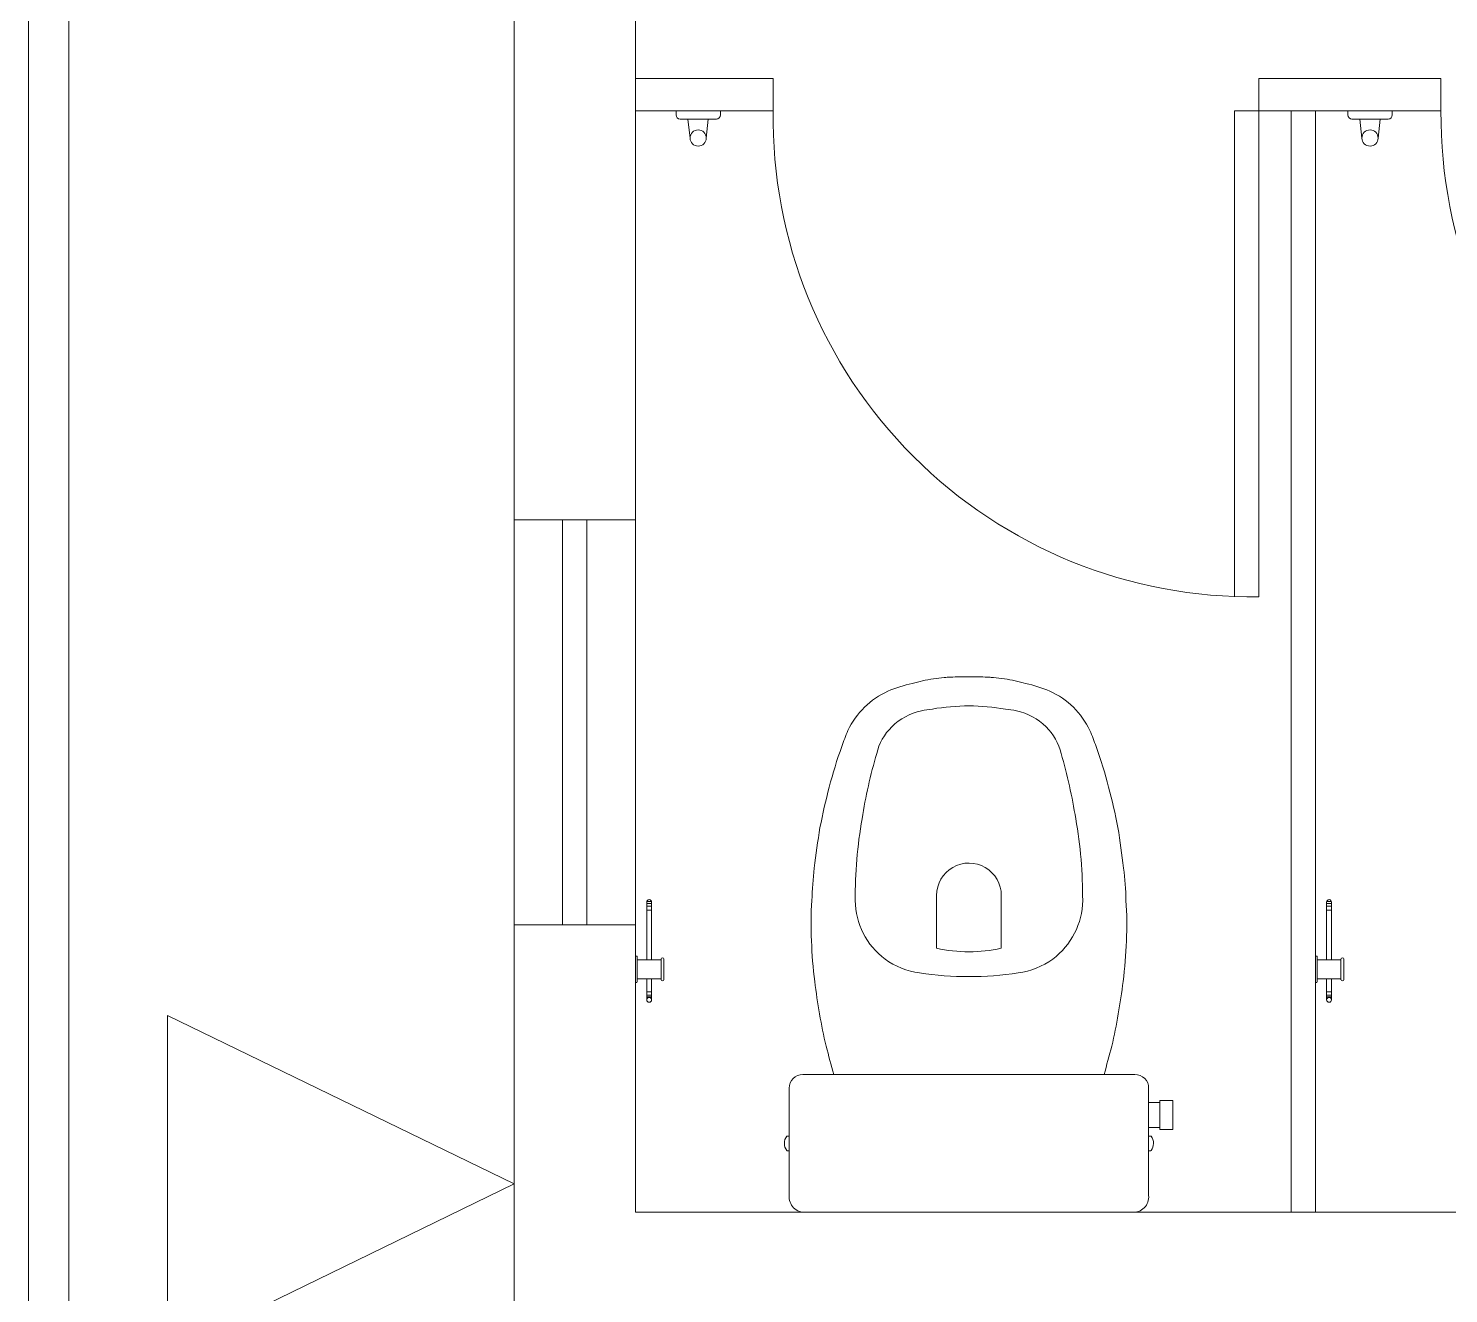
# Model space of a CAD drawing. Header units: millimetres. Extents: x 214 to 1190, y -192 to 1092.
# Drawn here: x 1042.178 to 1043.932, y 73.249 to 74.811 of the extents above; entities that cross this region are included whole.
import ezdxf

# ---------------------------------------------------------------- set-up
doc = ezdxf.new("R2010")
doc.units = ezdxf.units.MM
doc.linetypes.add('HIDDEN2', pattern=[4.7625, 3.175, -1.5875])
doc.layers.add('I-ARQ', color=8, linetype='Continuous', lineweight=0)

msp = doc.modelspace()

# ---------------------------------------------------------------- linework, layer by layer
at = {"layer": 'I-ARQ'}
for p, q in [((1042.1776, 77.4947), (1042.1776, 58.3447)), ((1042.1776, 77.4947), (1042.1776, 58.3447)), ((1042.1776, 77.4947), (1042.1776, 58.3447)), ((1042.2276, 77.4947), (1042.2276, 58.3447)), ((1042.2276, 77.4947), (1042.2276, 58.3447)), ((1042.2276, 77.4947), (1042.2276, 58.3447)), ((1042.7776, 72.8572), (1042.7776, 77.2947)), ((1042.9276, 77.2947), (1042.9276, 73.3491)), ((1042.9276, 74.7491), (1043.0976, 74.7491)), ((1043.0976, 74.7091), (1043.0976, 74.7491)), ((1043.6976, 74.7091), (1043.6976, 74.7491)), ((1043.6976, 74.7491), (1043.9226, 74.7491)), ((1043.9226, 74.7091), (1043.9226, 74.7491)), ((1043.9226, 74.7091), (1043.9226, 74.7491)), ((1043.0976, 74.7091), (1042.9276, 74.7091)), ((1042.9777, 74.7091), (1042.9777, 74.7041)), ((1043.0325, 74.7091), (1042.9777, 74.7091)), ((1043.0325, 74.7091), (1043.0325, 74.7041)), ((1043.6676, 74.7091), (1043.6976, 74.7091)), ((1043.6676, 74.1091), (1043.6676, 74.7091)), ((1043.6876, 74.7091), (1043.7376, 74.7091)), ((1043.6976, 74.7091), (1043.6976, 74.1091)), ((1043.7376, 74.7091), (1043.7376, 73.3491)), ((1043.9226, 74.7091), (1043.7376, 74.7091)), ((1043.7676, 74.7091), (1043.7676, 73.3491)), ((1043.8077, 74.7091), (1043.8077, 74.7041)), ((1043.8625, 74.7091), (1043.8077, 74.7091)), ((1043.8625, 74.7091), (1043.8625, 74.7041)), ((1043.0275, 74.6991), (1042.9827, 74.6991)), ((1042.9924, 74.6991), (1042.995, 74.6756)), ((1043.0175, 74.6991), (1043.015, 74.6756)), ((1043.8575, 74.6991), (1043.8127, 74.6991)), ((1043.8224, 74.6991), (1043.825, 74.6756)), ((1043.8475, 74.6991), (1043.845, 74.6756)), ((1042.9414, 73.6607), (1042.9414, 73.7321)), ((1042.9414, 73.7304), (1042.9474, 73.7304)), ((1042.9414, 73.7271), (1042.9474, 73.7271)), ((1042.9414, 73.7221), (1042.9474, 73.7221)), ((1042.9415, 73.7329), (1042.9473, 73.7329)), ((1042.9474, 73.6607), (1042.9474, 73.7321)), ((1043.7814, 73.6607), (1043.7814, 73.7321)), ((1043.7814, 73.7304), (1043.7874, 73.7304)), ((1043.7814, 73.7271), (1043.7874, 73.7271)), ((1043.7814, 73.7221), (1043.7874, 73.7221)), ((1043.7815, 73.7329), (1043.7873, 73.7329)), ((1043.7874, 73.6607), (1043.7874, 73.7321)), ((1042.9297, 73.6641), (1042.9297, 73.6341)), ((1042.9591, 73.6607), (1042.9297, 73.6607)), ((1042.9591, 73.662), (1042.9591, 73.6362)), ((1042.9626, 73.662), (1042.9626, 73.6362)), ((1043.7697, 73.6641), (1043.7697, 73.6341)), ((1043.7991, 73.6607), (1043.7697, 73.6607)), ((1043.7991, 73.662), (1043.7991, 73.6362)), ((1043.8026, 73.662), (1043.8026, 73.6362)), ((1042.9591, 73.6375), (1042.9297, 73.6375)), ((1042.9414, 73.6114), (1042.9414, 73.6375)), ((1042.9474, 73.6114), (1042.9474, 73.6375)), ((1043.7991, 73.6375), (1043.7697, 73.6375)), ((1043.7814, 73.6114), (1043.7814, 73.6375)), ((1043.7874, 73.6114), (1043.7874, 73.6375)), ((1042.9414, 73.6214), (1042.9474, 73.6214)), ((1042.9414, 73.6173), (1042.9474, 73.6173)), ((1042.9414, 73.6152), (1042.9474, 73.6152)), ((1043.7814, 73.6214), (1043.7874, 73.6214)), ((1043.7814, 73.6173), (1043.7874, 73.6173)), ((1043.7814, 73.6152), (1043.7874, 73.6152)), ((1043.5445, 73.5191), (1043.1345, 73.5191)), ((1043.1175, 73.5024), (1043.1175, 73.3699)), ((1043.5615, 73.3699), (1043.5615, 73.5024)), ((1045.4026, 73.3491), (1042.9276, 73.3491)), ((1043.1383, 73.3491), (1043.5407, 73.3491))]:
    msp.add_line(p, q, dxfattribs=at)
at = {"layer": 'I-ARQ', "linetype": 'HIDDEN2'}
for p, q in [((1042.9276, 74.2041), (1042.7776, 74.2041)), ((1042.8376, 74.2041), (1042.8376, 73.7041)), ((1042.8676, 73.7041), (1042.8676, 74.2041)), ((1042.7776, 73.7041), (1042.9276, 73.7041))]:
    msp.add_line(p, q, dxfattribs=at)
at = {"layer": 'I-ARQ', "ltscale": 10}
for p, q in [((1042.3494, 73.5921), (1042.7776, 73.384)), ((1042.3494, 73.1759), (1042.3494, 73.5921)), ((1042.7776, 73.384), (1042.3494, 73.1759))]:
    msp.add_line(p, q, dxfattribs=at)
at = {"layer": 'I-ARQ', "linetype": 'ByBlock'}
for p, q in [((1043.5755, 73.4871), (1043.5755, 73.4511)), ((1043.5915, 73.4871), (1043.5755, 73.4871)), ((1043.5915, 73.4511), (1043.5915, 73.4871)), ((1043.5915, 73.4511), (1043.5755, 73.4511))]:
    msp.add_line(p, q, dxfattribs=at)
at = {"layer": 'I-ARQ'}
for points in [[(1043.5065, 73.5191, -0.003882), (1043.516, 73.5541, 0.024258), (1043.53, 73.6341, 0.02486), (1043.534, 73.6841, 0.033324), (1043.5335, 73.7341, 0.02486), (1043.5305, 73.7741, 0.012268), (1043.5235, 73.8241, 0.015806), (1043.512, 73.8741, 0.026699), (1043.4965, 73.9241, 0.021919), (1043.489, 73.9441, 0.174675), (1043.4395, 73.9926, 0.045452), (1043.4095, 74.0021, 0.022856), (1043.3966, 74.0053, 0.041289), (1043.3699, 74.0093, 0.039166), (1043.3642, 74.0097, 0.012899), (1043.3623, 74.0097, 0.04333), (1043.3395, 74.0101, 0.04333), (1043.3166, 74.0097, 0.052091), (1043.309, 74.0093, 0.041289), (1043.2823, 74.0053, 0.022856), (1043.2695, 74.0021, 0.045452), (1043.2395, 73.9926, 0.174675), (1043.19, 73.9441, 0.021919), (1043.1825, 73.9241, 0.026699), (1043.167, 73.8741, 0.015806), (1043.1555, 73.8241, 0.012268), (1043.1485, 73.7741, 0.02486), (1043.1455, 73.7341, 0.033324), (1043.145, 73.6841, 0.02486), (1043.149, 73.6341, 0.024258), (1043.163, 73.5541, -0.003882), (1043.1725, 73.5191)], [(1043.2359, 73.6618, -0.234638), (1043.199, 73.734, -0.044666), (1043.2075, 73.8351, -0.031515), (1043.2256, 73.9156, -0.151063), (1043.2443, 73.9484, -0.148094), (1043.2807, 73.9683, -0.031073), (1043.2943, 73.9705, -0.035055), (1043.3395, 73.9746, -0.035055), (1043.3846, 73.9705, -0.031073), (1043.3982, 73.9683, -0.148094), (1043.4347, 73.9484, -0.151063), (1043.4533, 73.9156, -0.031515), (1043.4714, 73.8351, -0.044666), (1043.48, 73.734, -0.234638), (1043.443, 73.6618, -0.129345), (1043.4003, 73.6447, -0.041331), (1043.3395, 73.6401, -0.041331), (1043.2786, 73.6447, -0.129345)]]:
    msp.add_lwpolyline(points, format="xyb", close=True, dxfattribs=at)
at = {"layer": 'I-ARQ', "linetype": 'ByBlock'}
msp.add_lwpolyline([(1043.2995, 73.6751), (1043.2995, 73.7403, -1.002091), (1043.3795, 73.7401), (1043.3795, 73.6751, -0.054282), (1043.3395, 73.6707, -0.054282), (1043.2995, 73.6751, 1.56536)], format="xyb", dxfattribs=at)
msp.add_lwpolyline([(1043.5755, 73.4536), (1043.5755, 73.4846), (1043.5615, 73.4846), (1043.5615, 73.4536)], close=True, dxfattribs=at)
for points in [[(1043.1175, 73.4251), (1043.1175, 73.4431), (1043.1146, 73.4431, 0.197763), (1043.1144, 73.443, 0.161404), (1043.1115, 73.434, 0.158802), (1043.1144, 73.4252, 0.197763), (1043.1146, 73.4251)], [(1043.5643, 73.4251, 0.197763), (1043.5645, 73.4252, 0.15883), (1043.5675, 73.434, 0.161377), (1043.5645, 73.443, 0.197763), (1043.5643, 73.4431), (1043.5615, 73.4431), (1043.5615, 73.4251)]]:
    msp.add_lwpolyline(points, format="xyb", close=True, dxfattribs=at)
at = {"layer": 'I-ARQ'}
for centre, radius in [((1043.005, 74.6756), 0.01), ((1043.835, 74.6756), 0.01), ((1042.9444, 73.6114), 0.003), ((1043.7844, 73.6114), 0.003)]:
    msp.add_circle(centre, radius, dxfattribs=at)
for centre, radius, start, end in [((1042.9827, 74.7041), 0.005, 180, 270), ((1043.0275, 74.7041), 0.005, 270, 0), ((1043.6893, 74.7007), 0.5917, 179.1906, 270.8094), ((1043.8127, 74.7041), 0.005, 180, 270), ((1043.8575, 74.7041), 0.005, 270, 0), ((1044.5184, 74.7049), 0.5958, 179.5965, 270.4035), ((1042.9444, 73.7321), 0.003, 0, 180), ((1043.7844, 73.7321), 0.003, 0, 180), ((1042.9287, 73.6644), 0.00108, 342.7498, 197.2502), ((1042.9609, 73.6616), 0.00182, 13.2763, 166.7237), ((1043.7687, 73.6644), 0.00108, 342.7498, 197.2502), ((1043.8009, 73.6616), 0.00182, 13.2763, 166.7237), ((1042.9287, 73.6338), 0.00108, 162.7498, 17.2502), ((1042.9609, 73.6366), 0.00182, 193.2763, 346.7237), ((1043.7687, 73.6338), 0.00108, 162.7498, 17.2502), ((1043.8009, 73.6366), 0.00182, 193.2763, 346.7237), ((1043.1338, 73.5027), 0.0164, 87.826, 181.2974), ((1043.5451, 73.5027), 0.0164, 358.7026, 92.174), ((1043.1364, 73.368), 0.019, 174.255, 275.745), ((1043.5426, 73.368), 0.019, 264.255, 5.745)]:
    msp.add_arc(centre, radius, start, end, dxfattribs=at)

doc.saveas('drawing.dxf')
